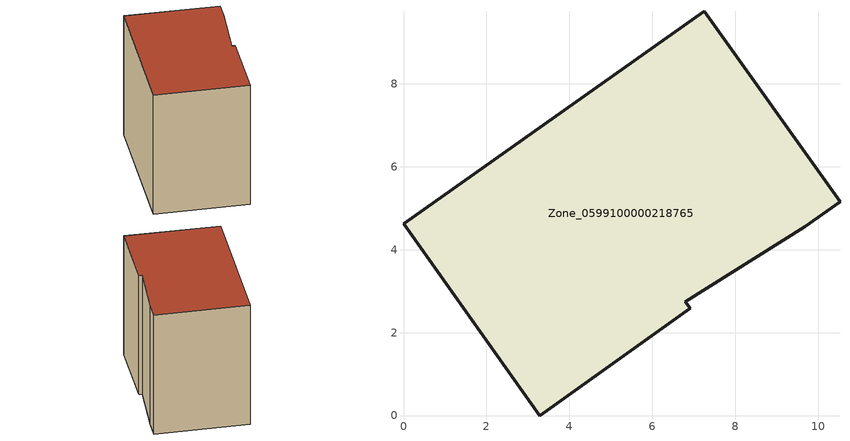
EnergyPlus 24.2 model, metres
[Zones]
Zone_0599100000218765
 floor ground (C_G): 3.29,0 0,4.62 7.26,9.75 10.53,5.16 9.68,4.56 6.8,2.75 6.91,2.58 z0
 wall outside (C_F): 9.68,4.56 10.53,5.16 7.26,9.75 0,4.62 3.29,0 6.91,2.58 6.8,2.75 9.68,4.56 z0:7.96
 roof outside (C_R): 0,4.62 3.29,0 6.91,2.58 6.8,2.75 9.68,4.56 10.53,5.16 7.26,9.75 z7.96
[BUILDING]
Pand.0599100000218765: North Axis=0; Terrain=City; Loads Convergence Tolerance Value=0.04; Temperature Convergence Tolerance Value=0.4; Solar Distribution=FullExterior; Maximum Number of Warmup Days=25; Minimum Number of Warmup Days=1
[Site:Location]
Rotterdam.The.Hague.AP_ZH_NLD Design_Conditions: Latitude=51.96; Longitude=4.45; Time Zone=1; Elevation=-4.5
[SITE:GROUNDTEMPERATURE:BUILDINGSURFACE]
18, 18, 18, 18, 18, 18, 18, 18, 18, 18, 18, 18
[MATERIAL] Thermal Absorptance=0.9; Solar Absorptance=0.7; Visible Absorptance=0.7
Name | Roughness | Thickness | Conductivity | Density | Specific Heat
G.TC.1975-1991 | MediumSmooth | 0.15 | 0.288461 | 540 | 1210
F.TC.1975-1991 | Rough | 0.3 | 0.230769 | 1920 | 840
R.TC.1975-1991 | MediumRough | 0.2 | 0.153846 | 1500 | 1000
[CONSTRUCTION]
C_G: G.TC.1975-1991
C_F: F.TC.1975-1991
C_R: R.TC.1975-1991
[ZONE]
Zone_0599100000218765: Type=1; Multiplier=1; Ceiling Height=Autocalculate; Volume=Autocalculate; Floor Area=autocalculate; Part of Total Floor Area=Yes
[ZONEINFILTRATION:DESIGNFLOWRATE]
Infil_Zone_0599100000218765: Zone or ZoneList or Space or SpaceList=Zone_0599100000218765; Schedule=AlwaysOn; Design Flow Rate Calculation Method=Flow/Area; Flow Rate per Floor Area=0.003; Constant Term Coefficient=1; Temperature Term Coefficient=0; Velocity Term Coefficient=0; Velocity Squared Term Coefficient=0
[HVACTEMPLATE:ZONE:IDEALLOADSAIRSYSTEM]
Zone_0599100000218765: Maximum Heating Supply Air Temperature=50; Minimum Cooling Supply Air Temperature=13; Maximum Heating Supply Air Humidity Ratio=0.0156; Minimum Cooling Supply Air Humidity Ratio=0.0077; Heating Limit=NoLimit; Cooling Limit=NoLimit; Dehumidification Control Type=ConstantSensibleHeatRatio; Cooling Sensible Heat Ratio=0.7; Dehumidification Setpoint=60; Humidification Control Type=None; Humidification Setpoint=30; Outdoor Air Method=None; Outdoor Air Flow Rate per Person=0.00944; Outdoor Air Flow Rate per Zone Floor Area=0; Outdoor Air Flow Rate per Zone=0; Demand Controlled Ventilation Type=None; Outdoor Air Economizer Type=NoEconomizer; Heat Recovery Type=None; Sensible Heat Recovery Effectiveness=0.7; Latent Heat Recovery Effectiveness=0.65
[ZONECONTROL:THERMOSTAT]
ThermostatControl_Zone_0599100000218765: Zone or ZoneList=Zone_0599100000218765; Control Type Schedule=DualSetpointControlType; Control 1=Thermostat_Zone_0599100000218765; Temperature Difference Between Cutout And Setpoint=0
[THERMOSTATSETPOINT:DUALSETPOINT]
Thermostat_Zone_0599100000218765: Heating Setpoint Temperature Schedule=HeatingSetpoint_Zone_0599100000218765; Cooling Setpoint Temperature Schedule=CoolingSetpoint_Zone_0599100000218765
[SCHEDULE:COMPACT]
HeatingSetpoint_Zone_0599100000218765: Through: 12/31, For: AllDays, Until: 24:00, 21
CoolingSetpoint_Zone_0599100000218765: Through: 12/31, For: AllDays, Until: 24:00, 24
DualSetpointControlType: Through: 12/31, For: AllDays, Until: 24:00, 4
AlwaysOn: Through: 12/31, For: AllDays, Until: 24:00, 1
